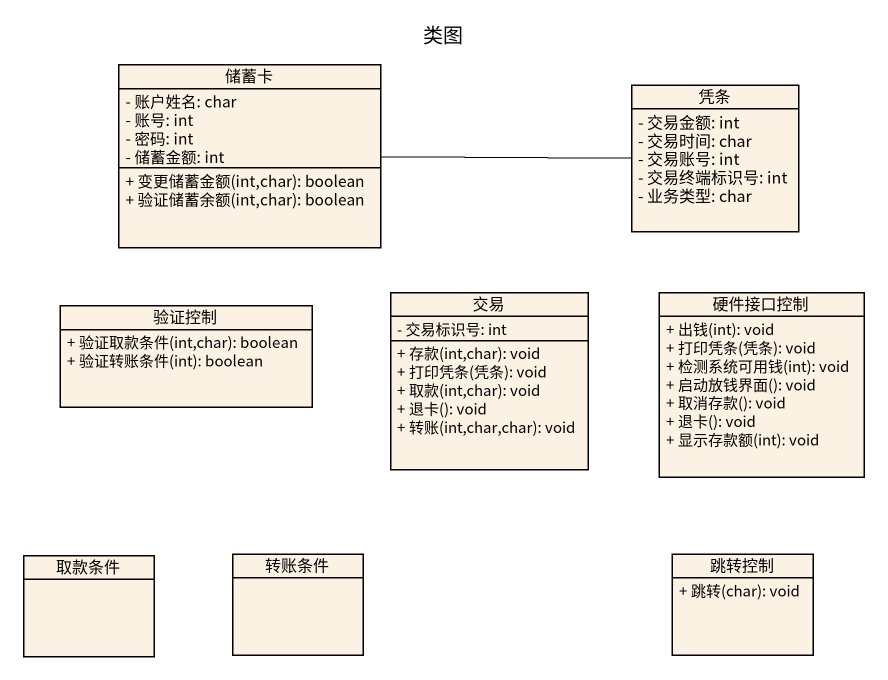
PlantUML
@startuml
title 类图
hide circle
hide empty members
skinparam classAttributeIconSize 0
class 储蓄卡 {
  - 账户姓名: char
  - 账号: int
  - 密码: int
  - 储蓄金额: int
  + 变更储蓄金额(int,char): boolean
  + 验证储蓄余额(int,char): boolean
}
class 凭条 {
  - 交易金额: int
  - 交易时间: char
  - 交易账号: int
  - 交易终端标识号: int
  - 业务类型: char
}
class 验证控制 {
  + 验证取款条件(int,char): boolean
  + 验证转账条件(int): boolean
}
class 交易 {
  - 交易标识号: int
  + 存款(int,char): void
  + 打印凭条(凭条): void
  + 取款(int,char): void
  + 退卡(): void
  + 转账(int,char,char): void
}
class 硬件接口控制 {
  + 出钱(int): void
  + 打印凭条(凭条): void
  + 检测系统可用钱(int): void
  + 启动放钱界面(): void
  + 取消存款(): void
  + 退卡(): void
  + 显示存款额(int): void
}
class 取款条件
class 转账条件
class 跳转控制 {
  + 跳转(char): void
}
储蓄卡 -right- 凭条
@enduml
